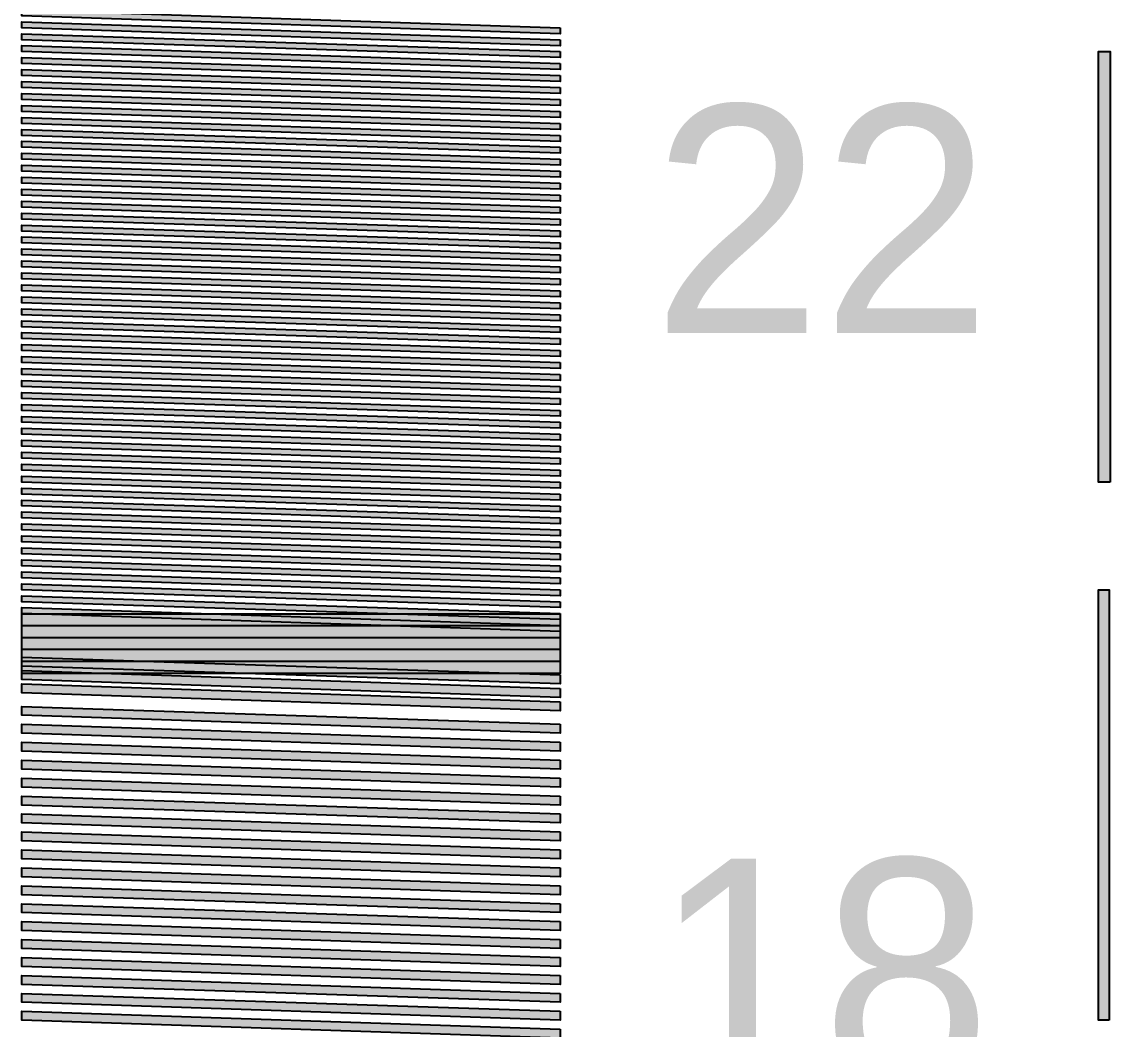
# Model space of a CAD drawing. Header units: millimetres. Extents: x 0 to 791, y 0 to 492.
# Drawn here: x 555.56 to 596, y 153.79 to 191.24 of the extents above; entities that cross this region are included whole.
import ezdxf

# ---------------------------------------------------------------- set-up
doc = ezdxf.new("R2010")
doc.units = ezdxf.units.MM
for name, color, linetype in [('CENTER', 7, 'Continuous'), ('LABELS', 7, 'Continuous'), ('PERIPHERY', 7, 'Continuous')]:
    doc.layers.add(name, color=color, linetype=linetype)

msp = doc.modelspace()

# ---------------------------------------------------------------- hatches: boundary and pattern name
at = {"layer": 'CENTER', "true_color": 0x000000}
h = msp.add_hatch(color=7, dxfattribs=at)
h.dxf.hatch_style = 1
h.paths.add_polyline_path([(596, 174.125), (595.56, 174.125), (595.56, 190.125), (596, 190.125), (596, 174.125)])
h = msp.add_hatch(color=7, dxfattribs=at)
h.dxf.hatch_style = 1
h.paths.add_polyline_path([(595.96, 154.126), (595.56, 154.126), (595.56, 170.126), (595.96, 170.126), (595.96, 154.126)])
at = {"layer": 'PERIPHERY', "true_color": 0x000000}
h = msp.add_hatch(color=7, dxfattribs=at)
h.dxf.hatch_style = 1
h.paths.add_polyline_path([(575.56, 191.014), (575.56, 190.792), (555.559, 191.458), (555.559, 191.68), (575.56, 191.014)])
h = msp.add_hatch(color=7, dxfattribs=at)
h.dxf.hatch_style = 1
h.paths.add_polyline_path([(575.56, 190.57), (575.56, 190.347), (555.559, 191.014), (555.559, 191.236), (575.56, 190.57)])
h = msp.add_hatch(color=7, dxfattribs=at)
h.dxf.hatch_style = 1
h.paths.add_polyline_path([(575.56, 190.125), (575.56, 189.903), (555.559, 190.57), (555.559, 190.792), (575.56, 190.125)])
h = msp.add_hatch(color=7, dxfattribs=at)
h.dxf.hatch_style = 1
h.paths.add_polyline_path([(575.56, 189.681), (575.56, 189.459), (555.559, 190.126), (555.559, 190.348), (575.56, 189.681)])
h = msp.add_hatch(color=7, dxfattribs=at)
h.dxf.hatch_style = 1
h.paths.add_polyline_path([(575.56, 189.237), (575.56, 189.015), (555.559, 189.681), (555.559, 189.903), (575.56, 189.237)])
h = msp.add_hatch(color=7, dxfattribs=at)
h.dxf.hatch_style = 1
h.paths.add_polyline_path([(575.56, 188.793), (575.56, 188.57), (555.559, 189.237), (555.559, 189.459), (575.56, 188.793)])
h = msp.add_hatch(color=7, dxfattribs=at)
h.dxf.hatch_style = 1
h.paths.add_polyline_path([(575.56, 188.348), (575.56, 188.125), (555.559, 188.792), (555.559, 189.014), (575.56, 188.348)])
h = msp.add_hatch(color=7, dxfattribs=at)
h.dxf.hatch_style = 1
h.paths.add_polyline_path([(575.56, 187.903), (575.56, 187.681), (555.559, 188.348), (555.559, 188.57), (575.56, 187.903)])
h = msp.add_hatch(color=7, dxfattribs=at)
h.dxf.hatch_style = 1
h.paths.add_polyline_path([(575.56, 187.459), (575.56, 187.237), (555.559, 187.903), (555.559, 188.125), (575.56, 187.459)])
h = msp.add_hatch(color=7, dxfattribs=at)
h.dxf.hatch_style = 1
h.paths.add_polyline_path([(575.56, 187.014), (575.56, 186.792), (555.559, 187.459), (555.559, 187.681), (575.56, 187.014)])
h = msp.add_hatch(color=7, dxfattribs=at)
h.dxf.hatch_style = 1
h.paths.add_polyline_path([(575.56, 186.57), (575.56, 186.348), (555.559, 187.015), (555.559, 187.237), (575.56, 186.57)])
h = msp.add_hatch(color=7, dxfattribs=at)
h.dxf.hatch_style = 1
h.paths.add_polyline_path([(575.56, 186.126), (575.56, 185.904), (555.559, 186.57), (555.559, 186.793), (575.56, 186.126)])
h = msp.add_hatch(color=7, dxfattribs=at)
h.dxf.hatch_style = 1
h.paths.add_polyline_path([(575.56, 185.682), (575.56, 185.459), (555.559, 186.126), (555.559, 186.348), (575.56, 185.682)])
h = msp.add_hatch(color=7, dxfattribs=at)
h.dxf.hatch_style = 1
h.paths.add_polyline_path([(575.56, 185.237), (575.56, 185.015), (555.559, 185.682), (555.559, 185.904), (575.56, 185.237)])
h = msp.add_hatch(color=7, dxfattribs=at)
h.dxf.hatch_style = 1
h.paths.add_polyline_path([(575.56, 184.793), (575.56, 184.571), (555.559, 185.237), (555.559, 185.46), (575.56, 184.793)])
h = msp.add_hatch(color=7, dxfattribs=at)
h.dxf.hatch_style = 1
h.paths.add_polyline_path([(575.56, 184.348), (575.56, 184.126), (555.559, 184.793), (555.559, 185.015), (575.56, 184.348)])
h = msp.add_hatch(color=7, dxfattribs=at)
h.dxf.hatch_style = 1
h.paths.add_polyline_path([(575.56, 183.904), (575.56, 183.682), (555.559, 184.348), (555.559, 184.571), (575.56, 183.904)])
h = msp.add_hatch(color=7, dxfattribs=at)
h.dxf.hatch_style = 1
h.paths.add_polyline_path([(575.56, 183.46), (575.56, 183.238), (555.559, 183.904), (555.559, 184.126), (575.56, 183.46)])
h = msp.add_hatch(color=7, dxfattribs=at)
h.dxf.hatch_style = 1
h.paths.add_polyline_path([(575.56, 183.015), (575.56, 182.793), (555.559, 183.459), (555.559, 183.682), (575.56, 183.015)])
h = msp.add_hatch(color=7, dxfattribs=at)
h.dxf.hatch_style = 1
h.paths.add_polyline_path([(575.56, 182.57), (575.56, 182.348), (555.559, 183.015), (555.559, 183.237), (575.56, 182.57)])
h = msp.add_hatch(color=7, dxfattribs=at)
h.dxf.hatch_style = 1
h.paths.add_polyline_path([(575.56, 182.126), (575.56, 181.904), (555.559, 182.571), (555.559, 182.793), (575.56, 182.126)])
h = msp.add_hatch(color=7, dxfattribs=at)
h.dxf.hatch_style = 1
h.paths.add_polyline_path([(575.56, 181.682), (575.56, 181.46), (555.559, 182.126), (555.559, 182.349), (575.56, 181.682)])
h = msp.add_hatch(color=7, dxfattribs=at)
h.dxf.hatch_style = 1
h.paths.add_polyline_path([(575.56, 181.238), (575.56, 181.016), (555.559, 181.682), (555.559, 181.904), (575.56, 181.238)])
h = msp.add_hatch(color=7, dxfattribs=at)
h.dxf.hatch_style = 1
h.paths.add_polyline_path([(575.56, 180.793), (575.56, 180.571), (555.559, 181.238), (555.559, 181.46), (575.56, 180.793)])
h = msp.add_hatch(color=7, dxfattribs=at)
h.dxf.hatch_style = 1
h.paths.add_polyline_path([(575.56, 180.349), (575.56, 180.127), (555.559, 180.793), (555.559, 181.015), (575.56, 180.349)])
h = msp.add_hatch(color=7, dxfattribs=at)
h.dxf.hatch_style = 1
h.paths.add_polyline_path([(575.56, 179.904), (575.56, 179.682), (555.559, 180.349), (555.559, 180.571), (575.56, 179.904)])
h = msp.add_hatch(color=7, dxfattribs=at)
h.dxf.hatch_style = 1
h.paths.add_polyline_path([(575.56, 179.46), (575.56, 179.238), (555.559, 179.904), (555.559, 180.126), (575.56, 179.46)])
h = msp.add_hatch(color=7, dxfattribs=at)
h.dxf.hatch_style = 1
h.paths.add_polyline_path([(575.56, 179.015), (575.56, 178.793), (555.559, 179.459), (555.559, 179.682), (575.56, 179.015)])
h = msp.add_hatch(color=7, dxfattribs=at)
h.dxf.hatch_style = 1
h.paths.add_polyline_path([(575.56, 178.571), (575.56, 178.349), (555.559, 179.015), (555.559, 179.237), (575.56, 178.571)])
h = msp.add_hatch(color=7, dxfattribs=at)
h.dxf.hatch_style = 1
h.paths.add_polyline_path([(575.56, 178.126), (575.56, 177.904), (555.559, 178.571), (555.559, 178.793), (575.56, 178.126)])
h = msp.add_hatch(color=7, dxfattribs=at)
h.dxf.hatch_style = 1
h.paths.add_polyline_path([(575.56, 177.682), (575.56, 177.46), (555.559, 178.127), (555.559, 178.349), (575.56, 177.682)])
h = msp.add_hatch(color=7, dxfattribs=at)
h.dxf.hatch_style = 1
h.paths.add_polyline_path([(575.56, 177.238), (575.56, 177.016), (555.559, 177.683), (555.559, 177.905), (575.56, 177.238)])
h = msp.add_hatch(color=7, dxfattribs=at)
h.dxf.hatch_style = 1
h.paths.add_polyline_path([(575.56, 176.794), (575.56, 176.572), (555.559, 177.238), (555.559, 177.46), (575.56, 176.794)])
h = msp.add_hatch(color=7, dxfattribs=at)
h.dxf.hatch_style = 1
h.paths.add_polyline_path([(575.56, 176.349), (575.56, 176.127), (555.559, 176.794), (555.559, 177.016), (575.56, 176.349)])
h = msp.add_hatch(color=7, dxfattribs=at)
h.dxf.hatch_style = 1
h.paths.add_polyline_path([(575.56, 175.904), (575.56, 175.682), (555.559, 176.349), (555.559, 176.571), (575.56, 175.904)])
h = msp.add_hatch(color=7, dxfattribs=at)
h.dxf.hatch_style = 1
h.paths.add_polyline_path([(575.56, 175.46), (575.56, 175.238), (555.559, 175.905), (555.559, 176.127), (575.56, 175.46)])
h = msp.add_hatch(color=7, dxfattribs=at)
h.dxf.hatch_style = 1
h.paths.add_polyline_path([(575.56, 175.015), (575.56, 174.793), (555.559, 175.46), (555.559, 175.682), (575.56, 175.015)])
h = msp.add_hatch(color=7, dxfattribs=at)
h.dxf.hatch_style = 1
h.paths.add_polyline_path([(575.56, 174.571), (575.56, 174.349), (555.559, 175.016), (555.559, 175.238), (575.56, 174.571)])
h = msp.add_hatch(color=7, dxfattribs=at)
h.dxf.hatch_style = 1
h.paths.add_polyline_path([(575.56, 174.127), (575.56, 173.905), (555.559, 174.571), (555.559, 174.793), (575.56, 174.127)])
h = msp.add_hatch(color=7, dxfattribs=at)
h.dxf.hatch_style = 1
h.paths.add_polyline_path([(575.56, 173.683), (575.56, 173.46), (555.559, 174.127), (555.559, 174.349), (575.56, 173.683)])
h = msp.add_hatch(color=7, dxfattribs=at)
h.dxf.hatch_style = 1
h.paths.add_polyline_path([(575.56, 173.238), (575.56, 173.016), (555.559, 173.683), (555.559, 173.905), (575.56, 173.238)])
h = msp.add_hatch(color=7, dxfattribs=at)
h.dxf.hatch_style = 1
h.paths.add_polyline_path([(575.56, 172.794), (575.56, 172.572), (555.559, 173.239), (555.559, 173.461), (575.56, 172.794)])
h = msp.add_hatch(color=7, dxfattribs=at)
h.dxf.hatch_style = 1
h.paths.add_polyline_path([(575.56, 172.349), (575.56, 172.127), (555.559, 172.794), (555.559, 173.016), (575.56, 172.349)])
h = msp.add_hatch(color=7, dxfattribs=at)
h.dxf.hatch_style = 1
h.paths.add_polyline_path([(575.56, 171.905), (575.56, 171.683), (555.559, 172.349), (555.559, 172.571), (575.56, 171.905)])
h = msp.add_hatch(color=7, dxfattribs=at)
h.dxf.hatch_style = 1
h.paths.add_polyline_path([(575.56, 171.46), (575.56, 171.238), (555.559, 171.905), (555.559, 172.127), (575.56, 171.46)])
h = msp.add_hatch(color=7, dxfattribs=at)
h.dxf.hatch_style = 1
h.paths.add_polyline_path([(575.56, 171.015), (575.56, 170.793), (555.559, 171.46), (555.559, 171.682), (575.56, 171.015)])
h = msp.add_hatch(color=7, dxfattribs=at)
h.dxf.hatch_style = 1
h.paths.add_polyline_path([(575.56, 170.571), (575.56, 170.349), (555.559, 171.016), (555.559, 171.238), (575.56, 170.571)])
h = msp.add_hatch(color=7, dxfattribs=at)
h.dxf.hatch_style = 1
h.paths.add_polyline_path([(575.56, 170.127), (575.56, 169.905), (555.559, 170.572), (555.559, 170.794), (575.56, 170.127)])
h = msp.add_hatch(color=7, dxfattribs=at)
h.dxf.hatch_style = 1
h.paths.add_polyline_path([(575.56, 169.683), (575.56, 169.461), (555.559, 170.127), (555.559, 170.35), (575.56, 169.683)])
h = msp.add_hatch(color=7, dxfattribs=at)
h.dxf.hatch_style = 1
h.paths.add_polyline_path([(575.56, 169.239), (575.56, 169.017), (555.559, 169.683), (555.559, 169.906), (575.56, 169.239)])
h = msp.add_hatch(color=7, dxfattribs=at)
h.dxf.hatch_style = 1
h.paths.add_polyline_path([(575.56, 168.795), (575.56, 168.572), (555.559, 169.239), (555.559, 169.461), (575.56, 168.795)])
h = msp.add_hatch(color=7, dxfattribs=at)
h.dxf.hatch_style = 1
h.paths.add_polyline_path([(575.56, 169.237), (575.56, 167.904), (555.559, 167.904), (555.559, 169.237), (575.56, 169.237)])
h = msp.add_hatch(color=7, dxfattribs=at)
h.dxf.hatch_style = 1
h.paths.add_polyline_path([(575.56, 168.792), (575.56, 167.458), (555.559, 167.458), (555.559, 168.792), (575.56, 168.792)])
h = msp.add_hatch(color=7, dxfattribs=at)
h.dxf.hatch_style = 1
h.paths.add_polyline_path([(575.56, 168.346), (575.56, 167.013), (555.559, 167.013), (555.559, 168.346), (575.56, 168.346)])
h = msp.add_hatch(color=7, dxfattribs=at)
h.dxf.hatch_style = 1
h.paths.add_polyline_path([(575.56, 166.959), (575.56, 166.625), (555.559, 167.292), (555.559, 167.625), (575.56, 166.959)])
h = msp.add_hatch(color=7, dxfattribs=at)
h.dxf.hatch_style = 1
h.paths.add_polyline_path([(575.56, 166.459), (575.56, 166.125), (555.559, 166.792), (555.559, 167.125), (575.56, 166.459)])
h = msp.add_hatch(color=7, dxfattribs=at)
h.dxf.hatch_style = 1
h.paths.add_polyline_path([(575.56, 165.959), (575.56, 165.626), (555.559, 166.292), (555.559, 166.626), (575.56, 165.959)])
h = msp.add_hatch(color=7, dxfattribs=at)
h.dxf.hatch_style = 1
h.paths.add_polyline_path([(575.56, 165.125), (575.56, 164.792), (555.559, 165.459), (555.559, 165.792), (575.56, 165.125)])
h = msp.add_hatch(color=7, dxfattribs=at)
h.dxf.hatch_style = 1
h.paths.add_polyline_path([(575.56, 164.458), (575.56, 164.125), (555.559, 164.792), (555.559, 165.125), (575.56, 164.458)])
h = msp.add_hatch(color=7, dxfattribs=at)
h.dxf.hatch_style = 1
h.paths.add_polyline_path([(575.56, 163.792), (575.56, 163.458), (555.559, 164.125), (555.559, 164.458), (575.56, 163.792)])
h = msp.add_hatch(color=7, dxfattribs=at)
h.dxf.hatch_style = 1
h.paths.add_polyline_path([(575.56, 163.125), (575.56, 162.791), (555.559, 163.458), (555.559, 163.791), (575.56, 163.125)])
h = msp.add_hatch(color=7, dxfattribs=at)
h.dxf.hatch_style = 1
h.paths.add_polyline_path([(575.56, 162.458), (575.56, 162.125), (555.559, 162.792), (555.559, 163.125), (575.56, 162.458)])
h = msp.add_hatch(color=7, dxfattribs=at)
h.dxf.hatch_style = 1
h.paths.add_polyline_path([(575.56, 161.792), (575.56, 161.458), (555.559, 162.125), (555.559, 162.458), (575.56, 161.792)])
h = msp.add_hatch(color=7, dxfattribs=at)
h.dxf.hatch_style = 1
h.paths.add_polyline_path([(575.56, 161.125), (575.56, 160.792), (555.559, 161.458), (555.559, 161.792), (575.56, 161.125)])
h = msp.add_hatch(color=7, dxfattribs=at)
h.dxf.hatch_style = 1
h.paths.add_polyline_path([(575.56, 160.459), (575.56, 160.125), (555.559, 160.792), (555.559, 161.125), (575.56, 160.459)])
h = msp.add_hatch(color=7, dxfattribs=at)
h.dxf.hatch_style = 1
h.paths.add_polyline_path([(575.56, 159.792), (575.56, 159.459), (555.559, 160.125), (555.559, 160.459), (575.56, 159.792)])
h = msp.add_hatch(color=7, dxfattribs=at)
h.dxf.hatch_style = 1
h.paths.add_polyline_path([(575.56, 159.125), (575.56, 158.792), (555.559, 159.459), (555.559, 159.792), (575.56, 159.125)])
h = msp.add_hatch(color=7, dxfattribs=at)
h.dxf.hatch_style = 1
h.paths.add_polyline_path([(575.56, 158.458), (575.56, 158.125), (555.559, 158.792), (555.559, 159.125), (575.56, 158.458)])
h = msp.add_hatch(color=7, dxfattribs=at)
h.dxf.hatch_style = 1
h.paths.add_polyline_path([(575.56, 157.792), (575.56, 157.458), (555.559, 158.125), (555.559, 158.458), (575.56, 157.792)])
h = msp.add_hatch(color=7, dxfattribs=at)
h.dxf.hatch_style = 1
h.paths.add_polyline_path([(575.56, 157.125), (575.56, 156.791), (555.559, 157.458), (555.559, 157.791), (575.56, 157.125)])
h = msp.add_hatch(color=7, dxfattribs=at)
h.dxf.hatch_style = 1
h.paths.add_polyline_path([(575.56, 156.458), (575.56, 156.125), (555.559, 156.792), (555.559, 157.125), (575.56, 156.458)])
h = msp.add_hatch(color=7, dxfattribs=at)
h.dxf.hatch_style = 1
h.paths.add_polyline_path([(575.56, 155.792), (575.56, 155.458), (555.559, 156.125), (555.559, 156.458), (575.56, 155.792)])
h = msp.add_hatch(color=7, dxfattribs=at)
h.dxf.hatch_style = 1
h.paths.add_polyline_path([(575.56, 155.125), (575.56, 154.792), (555.559, 155.458), (555.559, 155.792), (575.56, 155.125)])
h = msp.add_hatch(color=7, dxfattribs=at)
h.dxf.hatch_style = 1
h.paths.add_polyline_path([(575.56, 154.459), (575.56, 154.125), (555.559, 154.792), (555.559, 155.125), (575.56, 154.459)])
h = msp.add_hatch(color=7, dxfattribs=at)
h.dxf.hatch_style = 1
h.paths.add_polyline_path([(575.56, 153.792), (575.56, 153.459), (555.559, 154.125), (555.559, 154.459), (575.56, 153.792)])

# ---------------------------------------------------------------- linework, layer by layer
at = {"layer": 'CENTER', "color": 250}
for points in [[(596, 174.125), (595.56, 174.125), (595.56, 190.125), (596, 190.125), (596, 174.125)], [(595.96, 154.126), (595.56, 154.126), (595.56, 170.126), (595.96, 170.126), (595.96, 154.126)]]:
    msp.add_lwpolyline(points, close=True, dxfattribs=at)
at = {"layer": 'CENTER', "color": 250, "true_color": 0x000000}
for points in [[(596, 174.125), (596, 190.125), (595.56, 190.125)], [(595.56, 190.125), (595.56, 174.125), (596, 174.125)], [(595.96, 154.126), (595.96, 170.126), (595.56, 170.126)], [(595.56, 170.126), (595.56, 154.126), (595.96, 154.126)]]:
    msp.add_solid(points, dxfattribs=at)
at = {"layer": 'PERIPHERY', "color": 250}
for points in [[(575.56, 191.014), (575.56, 190.792), (555.559, 191.458), (555.559, 191.68), (575.56, 191.014)], [(575.56, 190.57), (575.56, 190.347), (555.559, 191.014), (555.559, 191.236), (575.56, 190.57)], [(575.56, 190.125), (575.56, 189.903), (555.559, 190.57), (555.559, 190.792), (575.56, 190.125)], [(575.56, 189.681), (575.56, 189.459), (555.559, 190.126), (555.559, 190.348), (575.56, 189.681)], [(575.56, 189.237), (575.56, 189.015), (555.559, 189.681), (555.559, 189.903), (575.56, 189.237)], [(575.56, 188.793), (575.56, 188.57), (555.559, 189.237), (555.559, 189.459), (575.56, 188.793)], [(575.56, 188.348), (575.56, 188.125), (555.559, 188.792), (555.559, 189.014), (575.56, 188.348)], [(575.56, 187.903), (575.56, 187.681), (555.559, 188.348), (555.559, 188.57), (575.56, 187.903)], [(575.56, 187.459), (575.56, 187.237), (555.559, 187.903), (555.559, 188.125), (575.56, 187.459)], [(575.56, 187.014), (575.56, 186.792), (555.559, 187.459), (555.559, 187.681), (575.56, 187.014)], [(575.56, 186.57), (575.56, 186.348), (555.559, 187.015), (555.559, 187.237), (575.56, 186.57)], [(575.56, 186.126), (575.56, 185.904), (555.559, 186.57), (555.559, 186.793), (575.56, 186.126)], [(575.56, 185.682), (575.56, 185.459), (555.559, 186.126), (555.559, 186.348), (575.56, 185.682)], [(575.56, 185.237), (575.56, 185.015), (555.559, 185.682), (555.559, 185.904), (575.56, 185.237)], [(575.56, 184.793), (575.56, 184.571), (555.559, 185.237), (555.559, 185.46), (575.56, 184.793)], [(575.56, 184.348), (575.56, 184.126), (555.559, 184.793), (555.559, 185.015), (575.56, 184.348)], [(575.56, 183.904), (575.56, 183.682), (555.559, 184.348), (555.559, 184.571), (575.56, 183.904)], [(575.56, 183.46), (575.56, 183.238), (555.559, 183.904), (555.559, 184.126), (575.56, 183.46)], [(575.56, 183.015), (575.56, 182.793), (555.559, 183.459), (555.559, 183.682), (575.56, 183.015)], [(575.56, 182.57), (575.56, 182.348), (555.559, 183.015), (555.559, 183.237), (575.56, 182.57)], [(575.56, 182.126), (575.56, 181.904), (555.559, 182.571), (555.559, 182.793), (575.56, 182.126)], [(575.56, 181.682), (575.56, 181.46), (555.559, 182.126), (555.559, 182.349), (575.56, 181.682)], [(575.56, 181.238), (575.56, 181.016), (555.559, 181.682), (555.559, 181.904), (575.56, 181.238)], [(575.56, 180.793), (575.56, 180.571), (555.559, 181.238), (555.559, 181.46), (575.56, 180.793)], [(575.56, 180.349), (575.56, 180.127), (555.559, 180.793), (555.559, 181.015), (575.56, 180.349)], [(575.56, 179.904), (575.56, 179.682), (555.559, 180.349), (555.559, 180.571), (575.56, 179.904)], [(575.56, 179.46), (575.56, 179.238), (555.559, 179.904), (555.559, 180.126), (575.56, 179.46)], [(575.56, 179.015), (575.56, 178.793), (555.559, 179.459), (555.559, 179.682), (575.56, 179.015)], [(575.56, 178.571), (575.56, 178.349), (555.559, 179.015), (555.559, 179.237), (575.56, 178.571)], [(575.56, 178.126), (575.56, 177.904), (555.559, 178.571), (555.559, 178.793), (575.56, 178.126)], [(575.56, 177.682), (575.56, 177.46), (555.559, 178.127), (555.559, 178.349), (575.56, 177.682)], [(575.56, 177.238), (575.56, 177.016), (555.559, 177.683), (555.559, 177.905), (575.56, 177.238)], [(575.56, 176.794), (575.56, 176.572), (555.559, 177.238), (555.559, 177.46), (575.56, 176.794)], [(575.56, 176.349), (575.56, 176.127), (555.559, 176.794), (555.559, 177.016), (575.56, 176.349)], [(575.56, 175.904), (575.56, 175.682), (555.559, 176.349), (555.559, 176.571), (575.56, 175.904)], [(575.56, 175.46), (575.56, 175.238), (555.559, 175.905), (555.559, 176.127), (575.56, 175.46)], [(575.56, 175.015), (575.56, 174.793), (555.559, 175.46), (555.559, 175.682), (575.56, 175.015)], [(575.56, 174.571), (575.56, 174.349), (555.559, 175.016), (555.559, 175.238), (575.56, 174.571)], [(575.56, 174.127), (575.56, 173.905), (555.559, 174.571), (555.559, 174.793), (575.56, 174.127)], [(575.56, 173.683), (575.56, 173.46), (555.559, 174.127), (555.559, 174.349), (575.56, 173.683)], [(575.56, 173.238), (575.56, 173.016), (555.559, 173.683), (555.559, 173.905), (575.56, 173.238)], [(575.56, 172.794), (575.56, 172.572), (555.559, 173.239), (555.559, 173.461), (575.56, 172.794)], [(575.56, 172.349), (575.56, 172.127), (555.559, 172.794), (555.559, 173.016), (575.56, 172.349)], [(575.56, 171.905), (575.56, 171.683), (555.559, 172.349), (555.559, 172.571), (575.56, 171.905)], [(575.56, 171.46), (575.56, 171.238), (555.559, 171.905), (555.559, 172.127), (575.56, 171.46)], [(575.56, 171.015), (575.56, 170.793), (555.559, 171.46), (555.559, 171.682), (575.56, 171.015)], [(575.56, 170.571), (575.56, 170.349), (555.559, 171.016), (555.559, 171.238), (575.56, 170.571)], [(575.56, 170.127), (575.56, 169.905), (555.559, 170.572), (555.559, 170.794), (575.56, 170.127)], [(575.56, 169.683), (575.56, 169.461), (555.559, 170.127), (555.559, 170.35), (575.56, 169.683)], [(575.56, 169.239), (575.56, 169.017), (555.559, 169.683), (555.559, 169.906), (575.56, 169.239)], [(575.56, 168.795), (575.56, 168.572), (555.559, 169.239), (555.559, 169.461), (575.56, 168.795)], [(575.56, 169.237), (575.56, 167.904), (555.559, 167.904), (555.559, 169.237), (575.56, 169.237)], [(575.56, 168.792), (575.56, 167.458), (555.559, 167.458), (555.559, 168.792), (575.56, 168.792)], [(575.56, 168.346), (575.56, 167.013), (555.559, 167.013), (555.559, 168.346), (575.56, 168.346)], [(575.56, 166.959), (575.56, 166.625), (555.559, 167.292), (555.559, 167.625), (575.56, 166.959)], [(575.56, 166.459), (575.56, 166.125), (555.559, 166.792), (555.559, 167.125), (575.56, 166.459)], [(575.56, 165.959), (575.56, 165.626), (555.559, 166.292), (555.559, 166.626), (575.56, 165.959)], [(575.56, 165.125), (575.56, 164.792), (555.559, 165.459), (555.559, 165.792), (575.56, 165.125)], [(575.56, 164.458), (575.56, 164.125), (555.559, 164.792), (555.559, 165.125), (575.56, 164.458)], [(575.56, 163.792), (575.56, 163.458), (555.559, 164.125), (555.559, 164.458), (575.56, 163.792)], [(575.56, 163.125), (575.56, 162.791), (555.559, 163.458), (555.559, 163.791), (575.56, 163.125)], [(575.56, 162.458), (575.56, 162.125), (555.559, 162.792), (555.559, 163.125), (575.56, 162.458)], [(575.56, 161.792), (575.56, 161.458), (555.559, 162.125), (555.559, 162.458), (575.56, 161.792)], [(575.56, 161.125), (575.56, 160.792), (555.559, 161.458), (555.559, 161.792), (575.56, 161.125)], [(575.56, 160.459), (575.56, 160.125), (555.559, 160.792), (555.559, 161.125), (575.56, 160.459)], [(575.56, 159.792), (575.56, 159.459), (555.559, 160.125), (555.559, 160.459), (575.56, 159.792)], [(575.56, 159.125), (575.56, 158.792), (555.559, 159.459), (555.559, 159.792), (575.56, 159.125)], [(575.56, 158.458), (575.56, 158.125), (555.559, 158.792), (555.559, 159.125), (575.56, 158.458)], [(575.56, 157.792), (575.56, 157.458), (555.559, 158.125), (555.559, 158.458), (575.56, 157.792)], [(575.56, 157.125), (575.56, 156.791), (555.559, 157.458), (555.559, 157.791), (575.56, 157.125)], [(575.56, 156.458), (575.56, 156.125), (555.559, 156.792), (555.559, 157.125), (575.56, 156.458)], [(575.56, 155.792), (575.56, 155.458), (555.559, 156.125), (555.559, 156.458), (575.56, 155.792)], [(575.56, 155.125), (575.56, 154.792), (555.559, 155.458), (555.559, 155.792), (575.56, 155.125)], [(575.56, 154.459), (575.56, 154.125), (555.559, 154.792), (555.559, 155.125), (575.56, 154.459)], [(575.56, 153.792), (575.56, 153.459), (555.559, 154.125), (555.559, 154.459), (575.56, 153.792)]]:
    msp.add_lwpolyline(points, close=True, dxfattribs=at)
at = {"layer": 'PERIPHERY', "color": 250, "true_color": 0x000000}
for points in [[(575.56, 191.014), (555.559, 191.68), (555.559, 191.458)], [(555.559, 191.458), (575.56, 190.792), (575.56, 191.014)], [(575.56, 190.57), (555.559, 191.236), (555.559, 191.014)], [(555.559, 191.014), (575.56, 190.347), (575.56, 190.57)], [(575.56, 190.125), (555.559, 190.792), (555.559, 190.57)], [(555.559, 190.57), (575.56, 189.903), (575.56, 190.125)], [(575.56, 189.681), (555.559, 190.348), (555.559, 190.126)], [(555.559, 190.126), (575.56, 189.459), (575.56, 189.681)], [(575.56, 189.237), (555.559, 189.903), (555.559, 189.681)], [(555.559, 189.681), (575.56, 189.015), (575.56, 189.237)], [(575.56, 188.793), (555.559, 189.459), (555.559, 189.237)], [(555.559, 189.237), (575.56, 188.57), (575.56, 188.793)], [(575.56, 188.348), (555.559, 189.014), (555.559, 188.792)], [(555.559, 188.792), (575.56, 188.125), (575.56, 188.348)], [(575.56, 187.903), (555.559, 188.57), (555.559, 188.348)], [(555.559, 188.348), (575.56, 187.681), (575.56, 187.903)], [(575.56, 187.459), (555.559, 188.125), (555.559, 187.903)], [(555.559, 187.903), (575.56, 187.237), (575.56, 187.459)], [(575.56, 187.014), (555.559, 187.681), (555.559, 187.459)], [(555.559, 187.459), (575.56, 186.792), (575.56, 187.014)], [(575.56, 186.57), (555.559, 187.237), (555.559, 187.015)], [(555.559, 187.015), (575.56, 186.348), (575.56, 186.57)], [(575.56, 186.126), (555.559, 186.793), (555.559, 186.57)], [(555.559, 186.57), (575.56, 185.904), (575.56, 186.126)], [(575.56, 185.682), (555.559, 186.348), (555.559, 186.126)], [(555.559, 186.126), (575.56, 185.459), (575.56, 185.682)], [(575.56, 185.237), (555.559, 185.904), (555.559, 185.682)], [(555.559, 185.682), (575.56, 185.015), (575.56, 185.237)], [(575.56, 184.793), (555.559, 185.46), (555.559, 185.237)], [(555.559, 185.237), (575.56, 184.571), (575.56, 184.793)], [(575.56, 184.348), (555.559, 185.015), (555.559, 184.793)], [(555.559, 184.793), (575.56, 184.126), (575.56, 184.348)], [(575.56, 183.904), (555.559, 184.571), (555.559, 184.348)], [(555.559, 184.348), (575.56, 183.682), (575.56, 183.904)], [(575.56, 183.46), (555.559, 184.126), (555.559, 183.904)], [(555.559, 183.904), (575.56, 183.238), (575.56, 183.46)], [(575.56, 183.015), (555.559, 183.682), (555.559, 183.459)], [(555.559, 183.459), (575.56, 182.793), (575.56, 183.015)], [(575.56, 182.57), (555.559, 183.237), (555.559, 183.015)], [(555.559, 183.015), (575.56, 182.348), (575.56, 182.57)], [(575.56, 182.126), (555.559, 182.793), (555.559, 182.571)], [(555.559, 182.571), (575.56, 181.904), (575.56, 182.126)], [(575.56, 181.682), (555.559, 182.349), (555.559, 182.126)], [(555.559, 182.126), (575.56, 181.46), (575.56, 181.682)], [(575.56, 181.238), (555.559, 181.904), (555.559, 181.682)], [(555.559, 181.682), (575.56, 181.016), (575.56, 181.238)], [(575.56, 180.793), (555.559, 181.46), (555.559, 181.238)], [(555.559, 181.238), (575.56, 180.571), (575.56, 180.793)], [(575.56, 180.349), (555.559, 181.015), (555.559, 180.793)], [(555.559, 180.793), (575.56, 180.127), (575.56, 180.349)], [(575.56, 179.904), (555.559, 180.571), (555.559, 180.349)], [(555.559, 180.349), (575.56, 179.682), (575.56, 179.904)], [(575.56, 179.46), (555.559, 180.126), (555.559, 179.904)], [(555.559, 179.904), (575.56, 179.238), (575.56, 179.46)], [(575.56, 179.015), (555.559, 179.682), (555.559, 179.459)], [(555.559, 179.459), (575.56, 178.793), (575.56, 179.015)], [(575.56, 178.571), (555.559, 179.237), (555.559, 179.015)], [(555.559, 179.015), (575.56, 178.349), (575.56, 178.571)], [(575.56, 178.126), (555.559, 178.793), (555.559, 178.571)], [(555.559, 178.571), (575.56, 177.904), (575.56, 178.126)], [(575.56, 177.682), (555.559, 178.349), (555.559, 178.127)], [(555.559, 178.127), (575.56, 177.46), (575.56, 177.682)], [(575.56, 177.238), (555.559, 177.905), (555.559, 177.683)], [(555.559, 177.683), (575.56, 177.016), (575.56, 177.238)], [(575.56, 176.794), (555.559, 177.46), (555.559, 177.238)], [(555.559, 177.238), (575.56, 176.572), (575.56, 176.794)], [(575.56, 176.349), (555.559, 177.016), (555.559, 176.794)], [(555.559, 176.794), (575.56, 176.127), (575.56, 176.349)], [(575.56, 175.904), (555.559, 176.571), (555.559, 176.349)], [(555.559, 176.349), (575.56, 175.682), (575.56, 175.904)], [(575.56, 175.46), (555.559, 176.127), (555.559, 175.905)], [(555.559, 175.905), (575.56, 175.238), (575.56, 175.46)], [(575.56, 175.015), (555.559, 175.682), (555.559, 175.46)], [(555.559, 175.46), (575.56, 174.793), (575.56, 175.015)], [(575.56, 174.571), (555.559, 175.238), (555.559, 175.016)], [(555.559, 175.016), (575.56, 174.349), (575.56, 174.571)], [(575.56, 174.127), (555.559, 174.793), (555.559, 174.571)], [(555.559, 174.571), (575.56, 173.905), (575.56, 174.127)], [(575.56, 173.683), (555.559, 174.349), (555.559, 174.127)], [(555.559, 174.127), (575.56, 173.46), (575.56, 173.683)], [(575.56, 173.238), (555.559, 173.905), (555.559, 173.683)], [(555.559, 173.683), (575.56, 173.016), (575.56, 173.238)], [(575.56, 172.794), (555.559, 173.461), (555.559, 173.239)], [(555.559, 173.239), (575.56, 172.572), (575.56, 172.794)], [(575.56, 172.349), (555.559, 173.016), (555.559, 172.794)], [(555.559, 172.794), (575.56, 172.127), (575.56, 172.349)], [(575.56, 171.905), (555.559, 172.571), (555.559, 172.349)], [(555.559, 172.349), (575.56, 171.683), (575.56, 171.905)], [(575.56, 171.46), (555.559, 172.127), (555.559, 171.905)], [(555.559, 171.905), (575.56, 171.238), (575.56, 171.46)], [(575.56, 171.015), (555.559, 171.682), (555.559, 171.46)], [(555.559, 171.46), (575.56, 170.793), (575.56, 171.015)], [(575.56, 170.571), (555.559, 171.238), (555.559, 171.016)], [(555.559, 171.016), (575.56, 170.349), (575.56, 170.571)], [(575.56, 170.127), (555.559, 170.794), (555.559, 170.572)], [(555.559, 170.572), (575.56, 169.905), (575.56, 170.127)], [(575.56, 169.683), (555.559, 170.35), (555.559, 170.127)], [(555.559, 170.127), (575.56, 169.461), (575.56, 169.683)], [(575.56, 169.239), (555.559, 169.906), (555.559, 169.683)], [(555.559, 169.683), (575.56, 169.017), (575.56, 169.239)], [(575.56, 168.795), (555.559, 169.461), (555.559, 169.239)], [(555.559, 169.239), (575.56, 168.572), (575.56, 168.795)], [(575.56, 169.237), (555.559, 169.237), (555.559, 167.904)], [(555.559, 167.904), (575.56, 167.904), (575.56, 169.237)], [(575.56, 168.792), (555.559, 168.792), (555.559, 167.458)], [(555.559, 167.458), (575.56, 167.458), (575.56, 168.792)], [(575.56, 168.346), (555.559, 168.346), (555.559, 167.013)], [(555.559, 167.013), (575.56, 167.013), (575.56, 168.346)], [(575.56, 166.959), (555.559, 167.625), (555.559, 167.292)], [(555.559, 167.292), (575.56, 166.625), (575.56, 166.959)], [(575.56, 166.459), (555.559, 167.125), (555.559, 166.792)], [(555.559, 166.792), (575.56, 166.125), (575.56, 166.459)], [(575.56, 165.959), (555.559, 166.626), (555.559, 166.292)], [(555.559, 166.292), (575.56, 165.626), (575.56, 165.959)], [(575.56, 165.125), (555.559, 165.792), (555.559, 165.459)], [(555.559, 165.459), (575.56, 164.792), (575.56, 165.125)], [(575.56, 164.458), (555.559, 165.125), (555.559, 164.792)], [(555.559, 164.792), (575.56, 164.125), (575.56, 164.458)], [(575.56, 163.792), (555.559, 164.458), (555.559, 164.125)], [(555.559, 164.125), (575.56, 163.458), (575.56, 163.792)], [(575.56, 163.125), (555.559, 163.791), (555.559, 163.458)], [(555.559, 163.458), (575.56, 162.791), (575.56, 163.125)], [(575.56, 162.458), (555.559, 163.125), (555.559, 162.792)], [(555.559, 162.792), (575.56, 162.125), (575.56, 162.458)], [(575.56, 161.792), (555.559, 162.458), (555.559, 162.125)], [(555.559, 162.125), (575.56, 161.458), (575.56, 161.792)], [(575.56, 161.125), (555.559, 161.792), (555.559, 161.458)], [(555.559, 161.458), (575.56, 160.792), (575.56, 161.125)], [(575.56, 160.459), (555.559, 161.125), (555.559, 160.792)], [(555.559, 160.792), (575.56, 160.125), (575.56, 160.459)], [(575.56, 159.792), (555.559, 160.459), (555.559, 160.125)], [(555.559, 160.125), (575.56, 159.459), (575.56, 159.792)], [(575.56, 159.125), (555.559, 159.792), (555.559, 159.459)], [(555.559, 159.459), (575.56, 158.792), (575.56, 159.125)], [(575.56, 158.458), (555.559, 159.125), (555.559, 158.792)], [(555.559, 158.792), (575.56, 158.125), (575.56, 158.458)], [(575.56, 157.792), (555.559, 158.458), (555.559, 158.125)], [(555.559, 158.125), (575.56, 157.458), (575.56, 157.792)], [(575.56, 157.125), (555.559, 157.791), (555.559, 157.458)], [(555.559, 157.458), (575.56, 156.791), (575.56, 157.125)], [(575.56, 156.458), (555.559, 157.125), (555.559, 156.792)], [(555.559, 156.792), (575.56, 156.125), (575.56, 156.458)], [(575.56, 155.792), (555.559, 156.458), (555.559, 156.125)], [(555.559, 156.125), (575.56, 155.458), (575.56, 155.792)], [(575.56, 155.125), (555.559, 155.792), (555.559, 155.458)], [(555.559, 155.458), (575.56, 154.792), (575.56, 155.125)], [(575.56, 154.459), (555.559, 155.125), (555.559, 154.792)], [(555.559, 154.792), (575.56, 154.125), (575.56, 154.459)], [(575.56, 153.792), (555.559, 154.459), (555.559, 154.125)], [(555.559, 154.125), (575.56, 153.459), (575.56, 153.792)]]:
    msp.add_solid(points, dxfattribs=at)

# ---------------------------------------------------------------- texts
at = {"layer": 'LABELS', "color": 250}
for s, p in [('22', (578.986, 179.666)), ('18', (578.986, 151.666))]:
    msp.add_text(s, height=8.4667, dxfattribs=at).set_placement(p)

doc.saveas('drawing.dxf')
